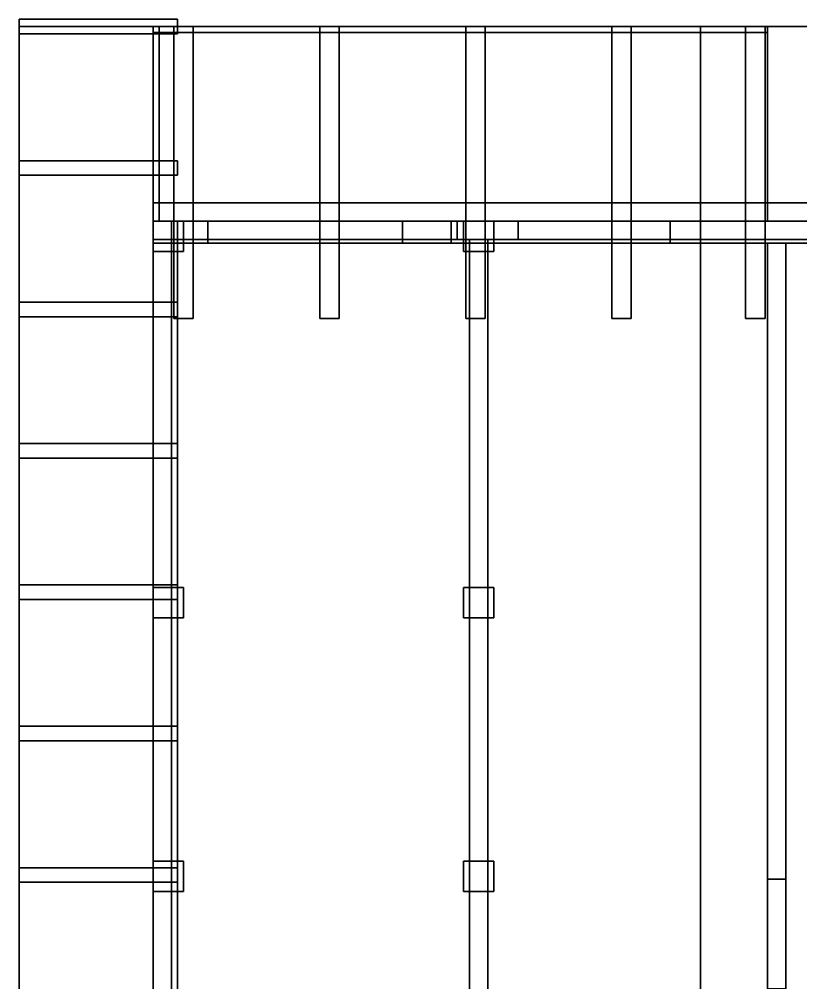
# Model space of a CAD drawing. Header units: metres. Extents: x -0.9 to 11.4, y 0 to 26.4.
# Drawn here: x -0.95 to 5.47, y 18.45 to 26.37 of the extents above; entities that cross this region are included whole.
import ezdxf

# ---------------------------------------------------------------- set-up
doc = ezdxf.new("R2010")
doc.units = ezdxf.units.M
for name, color, linetype in [('COLUMNAS_3D', 1, 'CONTINUOUS'), ('CUBIERTA_ALPINA_3D', 9, 'CONTINUOUS'), ('CUBIERTA_VIGAS_CANECILLOS_3D', 30, 'CONTINUOUS'), ('FRONTON_MADERA_3D', 34, 'CONTINUOUS'), ('LOSA_PISO_3D', 8, 'CONTINUOUS'), ('MUROS_EXTERIORES_3D', 7, 'CONTINUOUS'), ('MUROS_INTERIORES_3D', 7, 'CONTINUOUS'), ('P2_BALCON_SOCIAL_3D', 30, 'CONTINUOUS'), ('P2_COLUMNAS_TIMBER_3D', 1, 'CONTINUOUS'), ('P2_LOSA_PISO_3D', 7, 'CONTINUOUS'), ('P2_MUROS_TIMBER_3D', 34, 'CONTINUOUS'), ('P2_TABIQUES_MADERA_3D', 34, 'CONTINUOUS')]:
    doc.layers.add(name, color=color, linetype=linetype)

msp = doc.modelspace()

# ---------------------------------------------------------------- linework, layer by layer
at = {"layer": 'COLUMNAS_3D', "color": 1}
for points in [[(0.15, 24.46), (0.15, 24.71), (0.4, 24.71), (0.4, 24.46)], [(0.15, 24.46, 2.85), (0.4, 24.46, 2.85), (0.4, 24.71, 2.85), (0.15, 24.71, 2.85)], [(0.4, 24.71), (0.15, 24.71), (0.15, 24.71, 2.85), (0.4, 24.71, 2.85)], [(0.15, 24.71), (0.15, 24.46), (0.15, 24.46, 2.85), (0.15, 24.71, 2.85)], [(0.4, 24.46), (0.4, 24.71), (0.4, 24.71, 2.85), (0.4, 24.46, 2.85)], [(2.7, 24.46), (2.7, 24.71), (2.95, 24.71), (2.95, 24.46)], [(2.7, 24.46, 2.85), (2.95, 24.46, 2.85), (2.95, 24.71, 2.85), (2.7, 24.71, 2.85)], [(2.95, 24.71), (2.7, 24.71), (2.7, 24.71, 2.85), (2.95, 24.71, 2.85)], [(2.7, 24.71), (2.7, 24.46), (2.7, 24.46, 2.85), (2.7, 24.71, 2.85)], [(2.95, 24.46), (2.95, 24.71), (2.95, 24.71, 2.85), (2.95, 24.46, 2.85)], [(0.15, 24.46), (0.4, 24.46), (0.4, 24.46, 2.85), (0.15, 24.46, 2.85)], [(2.7, 24.46), (2.95, 24.46), (2.95, 24.46, 2.85), (2.7, 24.46, 2.85)], [(0.15, 21.45), (0.15, 21.7), (0.4, 21.7), (0.4, 21.45)], [(0.15, 21.45, 2.85), (0.4, 21.45, 2.85), (0.4, 21.7, 2.85), (0.15, 21.7, 2.85)], [(0.4, 21.7), (0.15, 21.7), (0.15, 21.7, 2.85), (0.4, 21.7, 2.85)], [(0.15, 21.7), (0.15, 21.45), (0.15, 21.45, 2.85), (0.15, 21.7, 2.85)], [(0.4, 21.45), (0.4, 21.7), (0.4, 21.7, 2.85), (0.4, 21.45, 2.85)], [(2.7, 21.45), (2.7, 21.7), (2.95, 21.7), (2.95, 21.45)], [(2.7, 21.45, 2.85), (2.95, 21.45, 2.85), (2.95, 21.7, 2.85), (2.7, 21.7, 2.85)], [(2.95, 21.7), (2.7, 21.7), (2.7, 21.7, 2.85), (2.95, 21.7, 2.85)], [(2.7, 21.7), (2.7, 21.45), (2.7, 21.45, 2.85), (2.7, 21.7, 2.85)], [(2.95, 21.45), (2.95, 21.7), (2.95, 21.7, 2.85), (2.95, 21.45, 2.85)], [(0.15, 21.45), (0.4, 21.45), (0.4, 21.45, 2.85), (0.15, 21.45, 2.85)], [(2.7, 21.45), (2.95, 21.45), (2.95, 21.45, 2.85), (2.7, 21.45, 2.85)], [(0.15, 19.2), (0.15, 19.45), (0.4, 19.45), (0.4, 19.2)], [(0.15, 19.2, 2.85), (0.4, 19.2, 2.85), (0.4, 19.45, 2.85), (0.15, 19.45, 2.85)], [(0.4, 19.45), (0.15, 19.45), (0.15, 19.45, 2.85), (0.4, 19.45, 2.85)], [(0.15, 19.45), (0.15, 19.2), (0.15, 19.2, 2.85), (0.15, 19.45, 2.85)], [(0.4, 19.2), (0.4, 19.45), (0.4, 19.45, 2.85), (0.4, 19.2, 2.85)], [(2.7, 19.2), (2.7, 19.45), (2.95, 19.45), (2.95, 19.2)], [(2.7, 19.2, 2.85), (2.95, 19.2, 2.85), (2.95, 19.45, 2.85), (2.7, 19.45, 2.85)], [(2.95, 19.45), (2.7, 19.45), (2.7, 19.45, 2.85), (2.95, 19.45, 2.85)], [(2.7, 19.45), (2.7, 19.2), (2.7, 19.2, 2.85), (2.7, 19.45, 2.85)], [(2.95, 19.2), (2.95, 19.45), (2.95, 19.45, 2.85), (2.95, 19.2, 2.85)], [(0.15, 19.2), (0.4, 19.2), (0.4, 19.2, 2.85), (0.15, 19.2, 2.85)], [(2.7, 19.2), (2.95, 19.2), (2.95, 19.2, 2.85), (2.7, 19.2, 2.85)]]:
    msp.add_3dface(points, dxfattribs=at)
at = {"layer": 'CUBIERTA_ALPINA_3D', "color": 9}
for points in [[(-0.95, 1.9, 5.4), (-0.95, 26.31, 5.4), (4.65, 26.31, 9.72), (4.65, 1.9, 9.72)], [(-0.95, 1.9, 5.6), (4.65, 1.9, 9.92), (4.65, 26.31, 9.92), (-0.95, 26.31, 5.6)], [(4.65, 26.31, 9.72), (-0.95, 26.31, 5.4), (-0.95, 26.31, 5.6), (4.65, 26.31, 9.92)], [(-0.95, 26.31, 5.4), (-0.95, 1.9, 5.4), (-0.95, 1.9, 5.6), (-0.95, 26.31, 5.6)], [(4.65, 1.9, 9.72), (4.65, 26.31, 9.72), (4.65, 26.31, 9.92), (4.65, 1.9, 9.92)], [(4.65, 1.9, 9.72), (4.65, 26.31, 9.72), (10.25, 26.31, 5.4), (10.25, 1.9, 5.4)], [(4.65, 1.9, 9.92), (10.25, 1.9, 5.6), (10.25, 26.31, 5.6), (4.65, 26.31, 9.92)], [(10.25, 26.31, 5.4), (4.65, 26.31, 9.72), (4.65, 26.31, 9.92), (10.25, 26.31, 5.6)], [(4.65, 26.31, 9.72), (4.65, 1.9, 9.72), (4.65, 1.9, 9.92), (4.65, 26.31, 9.92)]]:
    msp.add_3dface(points, dxfattribs=at)
at = {"layer": 'CUBIERTA_VIGAS_CANECILLOS_3D', "color": 30}
for points in [[(-0.95, 26.25, 5.22), (-0.95, 26.37, 5.22), (0.35, 26.37, 5.22), (0.35, 26.25, 5.22)], [(-0.95, 26.25, 5.4), (0.35, 26.25, 5.4), (0.35, 26.37, 5.4), (-0.95, 26.37, 5.4)], [(0.35, 26.37, 5.22), (-0.95, 26.37, 5.22), (-0.95, 26.37, 5.4), (0.35, 26.37, 5.4)], [(-0.95, 26.37, 5.22), (-0.95, 26.25, 5.22), (-0.95, 26.25, 5.4), (-0.95, 26.37, 5.4)], [(0.35, 26.25, 5.22), (0.35, 26.37, 5.22), (0.35, 26.37, 5.4), (0.35, 26.25, 5.4)], [(-0.95, 26.25, 5.22), (0.35, 26.25, 5.22), (0.35, 26.25, 5.4), (-0.95, 26.25, 5.4)], [(-0.95, 25.0876, 5.22), (-0.95, 25.2076, 5.22), (0.35, 25.2076, 5.22), (0.35, 25.0876, 5.22)], [(-0.95, 25.0876, 5.4), (0.35, 25.0876, 5.4), (0.35, 25.2076, 5.4), (-0.95, 25.2076, 5.4)], [(0.35, 25.2076, 5.22), (-0.95, 25.2076, 5.22), (-0.95, 25.2076, 5.4), (0.35, 25.2076, 5.4)], [(-0.95, 25.2076, 5.22), (-0.95, 25.0876, 5.22), (-0.95, 25.0876, 5.4), (-0.95, 25.2076, 5.4)], [(0.35, 25.0876, 5.22), (0.35, 25.2076, 5.22), (0.35, 25.2076, 5.4), (0.35, 25.0876, 5.4)], [(-0.95, 25.0876, 5.22), (0.35, 25.0876, 5.22), (0.35, 25.0876, 5.4), (-0.95, 25.0876, 5.4)], [(-0.95, 23.9252, 5.22), (-0.95, 24.0452, 5.22), (0.35, 24.0452, 5.22), (0.35, 23.9252, 5.22)], [(-0.95, 23.9252, 5.4), (0.35, 23.9252, 5.4), (0.35, 24.0452, 5.4), (-0.95, 24.0452, 5.4)], [(0.35, 24.0452, 5.22), (-0.95, 24.0452, 5.22), (-0.95, 24.0452, 5.4), (0.35, 24.0452, 5.4)], [(-0.95, 24.0452, 5.22), (-0.95, 23.9252, 5.22), (-0.95, 23.9252, 5.4), (-0.95, 24.0452, 5.4)], [(0.35, 23.9252, 5.22), (0.35, 24.0452, 5.22), (0.35, 24.0452, 5.4), (0.35, 23.9252, 5.4)], [(-0.95, 23.9252, 5.22), (0.35, 23.9252, 5.22), (0.35, 23.9252, 5.4), (-0.95, 23.9252, 5.4)], [(-0.95, 22.7629, 5.22), (-0.95, 22.8829, 5.22), (0.35, 22.8829, 5.22), (0.35, 22.7629, 5.22)], [(-0.95, 22.7629, 5.4), (0.35, 22.7629, 5.4), (0.35, 22.8829, 5.4), (-0.95, 22.8829, 5.4)], [(0.35, 22.8829, 5.22), (-0.95, 22.8829, 5.22), (-0.95, 22.8829, 5.4), (0.35, 22.8829, 5.4)], [(-0.95, 22.8829, 5.22), (-0.95, 22.7629, 5.22), (-0.95, 22.7629, 5.4), (-0.95, 22.8829, 5.4)], [(0.35, 22.7629, 5.22), (0.35, 22.8829, 5.22), (0.35, 22.8829, 5.4), (0.35, 22.7629, 5.4)], [(-0.95, 22.7629, 5.22), (0.35, 22.7629, 5.22), (0.35, 22.7629, 5.4), (-0.95, 22.7629, 5.4)], [(-0.95, 21.6005, 5.22), (-0.95, 21.7205, 5.22), (0.35, 21.7205, 5.22), (0.35, 21.6005, 5.22)], [(-0.95, 21.6005, 5.4), (0.35, 21.6005, 5.4), (0.35, 21.7205, 5.4), (-0.95, 21.7205, 5.4)], [(0.35, 21.7205, 5.22), (-0.95, 21.7205, 5.22), (-0.95, 21.7205, 5.4), (0.35, 21.7205, 5.4)], [(-0.95, 21.7205, 5.22), (-0.95, 21.6005, 5.22), (-0.95, 21.6005, 5.4), (-0.95, 21.7205, 5.4)], [(0.35, 21.6005, 5.22), (0.35, 21.7205, 5.22), (0.35, 21.7205, 5.4), (0.35, 21.6005, 5.4)], [(-0.95, 21.6005, 5.22), (0.35, 21.6005, 5.22), (0.35, 21.6005, 5.4), (-0.95, 21.6005, 5.4)], [(-0.95, 20.4381, 5.22), (-0.95, 20.5581, 5.22), (0.35, 20.5581, 5.22), (0.35, 20.4381, 5.22)], [(-0.95, 20.4381, 5.4), (0.35, 20.4381, 5.4), (0.35, 20.5581, 5.4), (-0.95, 20.5581, 5.4)], [(0.35, 20.5581, 5.22), (-0.95, 20.5581, 5.22), (-0.95, 20.5581, 5.4), (0.35, 20.5581, 5.4)], [(-0.95, 20.5581, 5.22), (-0.95, 20.4381, 5.22), (-0.95, 20.4381, 5.4), (-0.95, 20.5581, 5.4)], [(0.35, 20.4381, 5.22), (0.35, 20.5581, 5.22), (0.35, 20.5581, 5.4), (0.35, 20.4381, 5.4)], [(-0.95, 20.4381, 5.22), (0.35, 20.4381, 5.22), (0.35, 20.4381, 5.4), (-0.95, 20.4381, 5.4)], [(-0.95, 19.2757, 5.22), (-0.95, 19.3957, 5.22), (0.35, 19.3957, 5.22), (0.35, 19.2757, 5.22)], [(-0.95, 19.2757, 5.4), (0.35, 19.2757, 5.4), (0.35, 19.3957, 5.4), (-0.95, 19.3957, 5.4)], [(0.35, 19.3957, 5.22), (-0.95, 19.3957, 5.22), (-0.95, 19.3957, 5.4), (0.35, 19.3957, 5.4)], [(-0.95, 19.3957, 5.22), (-0.95, 19.2757, 5.22), (-0.95, 19.2757, 5.4), (-0.95, 19.3957, 5.4)], [(0.35, 19.2757, 5.22), (0.35, 19.3957, 5.22), (0.35, 19.3957, 5.4), (0.35, 19.2757, 5.4)], [(-0.95, 19.2757, 5.22), (0.35, 19.2757, 5.22), (0.35, 19.2757, 5.4), (-0.95, 19.2757, 5.4)]]:
    msp.add_3dface(points, dxfattribs=at)
at = {"layer": 'FRONTON_MADERA_3D', "color": 34}
for points in [[(0.15, 24.86, 5.85), (4.65, 24.86, 9.72), (9.15, 24.86, 5.85), (0.15, 24.86, 5.85)], [(0.15, 24.71, 5.85), (4.65, 24.71, 9.72), (4.65, 24.86, 9.72), (0.15, 24.86, 5.85)], [(9.15, 24.71, 5.85), (0.15, 24.71, 5.85), (0.15, 24.86, 5.85), (9.15, 24.86, 5.85)], [(0.15, 24.71, 5.85), (0.15, 24.71, 5.85), (0.15, 24.86, 5.85)], [(4.65, 24.71, 9.72), (9.15, 24.71, 5.85), (9.15, 24.86, 5.85), (4.65, 24.86, 9.72)], [(0.15, 24.71, 5.85), (0.15, 24.71, 5.85), (9.15, 24.71, 5.85), (4.65, 24.71, 9.72)]]:
    msp.add_3dface(points, dxfattribs=at)
at = {"layer": 'LOSA_PISO_3D', "color": 8}
for points in [[(0.15, 10.35, -0.15), (0.15, 24.71, -0.15), (9.15, 24.71, -0.15), (9.15, 10.35, -0.15)], [(0.15, 10.35), (9.15, 10.35), (9.15, 24.71), (0.15, 24.71)], [(9.15, 24.71, -0.15), (0.15, 24.71, -0.15), (0.15, 24.71), (9.15, 24.71)], [(0.15, 24.71, -0.15), (0.15, 10.35, -0.15), (0.15, 10.35), (0.15, 24.71)]]:
    msp.add_3dface(points, dxfattribs=at)
at = {"layer": 'MUROS_EXTERIORES_3D', "color": 7}
for points in [[(0.15, 3), (0.15, 24.71), (0.3, 24.71), (0.3, 3)], [(0.15, 3, 2.85), (0.3, 3, 2.85), (0.3, 24.71, 2.85), (0.15, 24.71, 2.85)], [(0.3, 24.71), (0.15, 24.71), (0.15, 24.71, 2.85), (0.3, 24.71, 2.85)], [(0.15, 24.71), (0.15, 3), (0.15, 3, 2.85), (0.15, 24.71, 2.85)], [(0.15, 24.56), (0.15, 24.71), (0.4, 24.71), (0.4, 24.56)], [(0.15, 24.56, 2.85), (0.4, 24.56, 2.85), (0.4, 24.71, 2.85), (0.15, 24.71, 2.85)], [(0.4, 24.71), (0.15, 24.71), (0.15, 24.71, 2.85), (0.4, 24.71, 2.85)], [(0.15, 24.71), (0.15, 24.56), (0.15, 24.56, 2.85), (0.15, 24.71, 2.85)], [(0.3, 3), (0.3, 24.71), (0.3, 24.71, 2.85), (0.3, 3, 2.85)], [(0.4, 24.56), (0.4, 24.71), (0.4, 24.71, 2.85), (0.4, 24.56, 2.85)], [(0.4, 24.56, 2.25), (0.4, 24.71, 2.25), (2.65, 24.71, 2.25), (2.65, 24.56, 2.25)], [(0.4, 24.56, 2.85), (2.65, 24.56, 2.85), (2.65, 24.71, 2.85), (0.4, 24.71, 2.85)], [(2.65, 24.71, 2.25), (0.4, 24.71, 2.25), (0.4, 24.71, 2.85), (2.65, 24.71, 2.85)], [(0.4, 24.71, 2.25), (0.4, 24.56, 2.25), (0.4, 24.56, 2.85), (0.4, 24.71, 2.85)], [(2.65, 24.56, 2.25), (2.65, 24.71, 2.25), (2.65, 24.71, 2.85), (2.65, 24.56, 2.85)], [(2.65, 24.56), (2.65, 24.71), (3.15, 24.71), (3.15, 24.56)], [(2.65, 24.56, 2.85), (3.15, 24.56, 2.85), (3.15, 24.71, 2.85), (2.65, 24.71, 2.85)], [(3.15, 24.71), (2.65, 24.71), (2.65, 24.71, 2.85), (3.15, 24.71, 2.85)], [(2.65, 24.71), (2.65, 24.56), (2.65, 24.56, 2.85), (2.65, 24.71, 2.85)], [(3.15, 24.56), (3.15, 24.71), (3.15, 24.71, 2.85), (3.15, 24.56, 2.85)], [(3.15, 24.56, 2.4), (3.15, 24.71, 2.4), (5.65, 24.71, 2.4), (5.65, 24.56, 2.4)], [(3.15, 24.56, 2.85), (5.65, 24.56, 2.85), (5.65, 24.71, 2.85), (3.15, 24.71, 2.85)], [(5.65, 24.71, 2.4), (3.15, 24.71, 2.4), (3.15, 24.71, 2.85), (5.65, 24.71, 2.85)], [(3.15, 24.71, 2.4), (3.15, 24.56, 2.4), (3.15, 24.56, 2.85), (3.15, 24.71, 2.85)], [(0.15, 24.56), (0.4, 24.56), (0.4, 24.56, 2.85), (0.15, 24.56, 2.85)], [(0.4, 24.56, 2.25), (2.65, 24.56, 2.25), (2.65, 24.56, 2.85), (0.4, 24.56, 2.85)], [(2.65, 24.56), (3.15, 24.56), (3.15, 24.56, 2.85), (2.65, 24.56, 2.85)], [(3.15, 24.56, 2.4), (5.65, 24.56, 2.4), (5.65, 24.56, 2.85), (3.15, 24.56, 2.85)]]:
    msp.add_3dface(points, dxfattribs=at)
at = {"layer": 'MUROS_INTERIORES_3D', "color": 7}
for points in [[(2.75, 3.15), (2.75, 24.56), (2.9, 24.56), (2.9, 3.15)], [(2.75, 3.15, 2.85), (2.9, 3.15, 2.85), (2.9, 24.56, 2.85), (2.75, 24.56, 2.85)], [(2.9, 24.56), (2.75, 24.56), (2.75, 24.56, 2.85), (2.9, 24.56, 2.85)], [(2.75, 24.56), (2.75, 3.15), (2.75, 3.15, 2.85), (2.75, 24.56, 2.85)], [(2.9, 3.15), (2.9, 24.56), (2.9, 24.56, 2.85), (2.9, 3.15, 2.85)]]:
    msp.add_3dface(points, dxfattribs=at)
at = {"layer": 'P2_BALCON_SOCIAL_3D', "color": 30}
for points in [[(0.15, 24.71, 2.85), (0.15, 26.31, 2.85), (5.2, 26.31, 2.85), (5.2, 24.71, 2.85)], [(0.15, 24.71, 3), (5.2, 24.71, 3), (5.2, 26.31, 3), (0.15, 26.31, 3)], [(5.2, 26.31, 2.85), (0.15, 26.31, 2.85), (0.15, 26.31, 3), (5.2, 26.31, 3)], [(0.15, 26.31, 2.85), (0.15, 24.71, 2.85), (0.15, 24.71, 3), (0.15, 26.31, 3)], [(0.15, 26.26, 3), (0.15, 26.31, 3), (5.2, 26.31, 3), (5.2, 26.26, 3)], [(0.15, 26.26, 4.05), (5.2, 26.26, 4.05), (5.2, 26.31, 4.05), (0.15, 26.31, 4.05)], [(5.2, 26.31, 3), (0.15, 26.31, 3), (0.15, 26.31, 4.05), (5.2, 26.31, 4.05)], [(0.15, 26.31, 3), (0.15, 26.26, 3), (0.15, 26.26, 4.05), (0.15, 26.31, 4.05)], [(0.15, 24.71, 3), (0.15, 26.31, 3), (0.2, 26.31, 3), (0.2, 24.71, 3)], [(0.15, 24.71, 4.05), (0.2, 24.71, 4.05), (0.2, 26.31, 4.05), (0.15, 26.31, 4.05)], [(0.2, 26.31, 3), (0.15, 26.31, 3), (0.15, 26.31, 4.05), (0.2, 26.31, 4.05)], [(0.15, 26.31, 3), (0.15, 24.71, 3), (0.15, 24.71, 4.05), (0.15, 26.31, 4.05)], [(0.2, 24.71, 3), (0.2, 26.31, 3), (0.2, 26.31, 4.05), (0.2, 24.71, 4.05)], [(0.32, 23.91, 2.63), (0.32, 26.31, 2.63), (0.48, 26.31, 2.63), (0.48, 23.91, 2.63)], [(0.32, 23.91, 2.85), (0.48, 23.91, 2.85), (0.48, 26.31, 2.85), (0.32, 26.31, 2.85)], [(0.48, 26.31, 2.63), (0.32, 26.31, 2.63), (0.32, 26.31, 2.85), (0.48, 26.31, 2.85)], [(0.32, 26.31, 2.63), (0.32, 23.91, 2.63), (0.32, 23.91, 2.85), (0.32, 26.31, 2.85)], [(0.48, 23.91, 2.63), (0.48, 26.31, 2.63), (0.48, 26.31, 2.85), (0.48, 23.91, 2.85)], [(1.52, 23.91, 2.63), (1.52, 26.31, 2.63), (1.68, 26.31, 2.63), (1.68, 23.91, 2.63)], [(1.52, 23.91, 2.85), (1.68, 23.91, 2.85), (1.68, 26.31, 2.85), (1.52, 26.31, 2.85)], [(1.68, 26.31, 2.63), (1.52, 26.31, 2.63), (1.52, 26.31, 2.85), (1.68, 26.31, 2.85)], [(1.52, 26.31, 2.63), (1.52, 23.91, 2.63), (1.52, 23.91, 2.85), (1.52, 26.31, 2.85)], [(1.68, 23.91, 2.63), (1.68, 26.31, 2.63), (1.68, 26.31, 2.85), (1.68, 23.91, 2.85)], [(2.72, 23.91, 2.63), (2.72, 26.31, 2.63), (2.88, 26.31, 2.63), (2.88, 23.91, 2.63)], [(2.72, 23.91, 2.85), (2.88, 23.91, 2.85), (2.88, 26.31, 2.85), (2.72, 26.31, 2.85)], [(2.88, 26.31, 2.63), (2.72, 26.31, 2.63), (2.72, 26.31, 2.85), (2.88, 26.31, 2.85)], [(2.72, 26.31, 2.63), (2.72, 23.91, 2.63), (2.72, 23.91, 2.85), (2.72, 26.31, 2.85)], [(2.88, 23.91, 2.63), (2.88, 26.31, 2.63), (2.88, 26.31, 2.85), (2.88, 23.91, 2.85)], [(3.92, 23.91, 2.63), (3.92, 26.31, 2.63), (4.08, 26.31, 2.63), (4.08, 23.91, 2.63)], [(3.92, 23.91, 2.85), (4.08, 23.91, 2.85), (4.08, 26.31, 2.85), (3.92, 26.31, 2.85)], [(4.08, 26.31, 2.63), (3.92, 26.31, 2.63), (3.92, 26.31, 2.85), (4.08, 26.31, 2.85)], [(3.92, 26.31, 2.63), (3.92, 23.91, 2.63), (3.92, 23.91, 2.85), (3.92, 26.31, 2.85)], [(4.08, 23.91, 2.63), (4.08, 26.31, 2.63), (4.08, 26.31, 2.85), (4.08, 23.91, 2.85)], [(5.02, 23.91, 2.63), (5.02, 26.31, 2.63), (5.18, 26.31, 2.63), (5.18, 23.91, 2.63)], [(5.02, 23.91, 2.85), (5.18, 23.91, 2.85), (5.18, 26.31, 2.85), (5.02, 26.31, 2.85)], [(5.18, 26.31, 2.63), (5.02, 26.31, 2.63), (5.02, 26.31, 2.85), (5.18, 26.31, 2.85)], [(5.02, 26.31, 2.63), (5.02, 23.91, 2.63), (5.02, 23.91, 2.85), (5.02, 26.31, 2.85)], [(5.18, 23.91, 2.63), (5.18, 26.31, 2.63), (5.18, 26.31, 2.85), (5.18, 23.91, 2.85)], [(5.2, 24.71, 2.85), (5.2, 26.31, 2.85), (5.2, 26.31, 3), (5.2, 24.71, 3)], [(5.2, 26.26, 3), (5.2, 26.31, 3), (5.2, 26.31, 4.05), (5.2, 26.26, 4.05)], [(0.15, 26.26, 3), (5.2, 26.26, 3), (5.2, 26.26, 4.05), (0.15, 26.26, 4.05)], [(0.15, 24.71, 2.85), (5.2, 24.71, 2.85), (5.2, 24.71, 3), (0.15, 24.71, 3)], [(0.15, 24.71, 3), (0.2, 24.71, 3), (0.2, 24.71, 4.05), (0.15, 24.71, 4.05)], [(0.32, 23.91, 2.63), (0.48, 23.91, 2.63), (0.48, 23.91, 2.85), (0.32, 23.91, 2.85)], [(1.52, 23.91, 2.63), (1.68, 23.91, 2.63), (1.68, 23.91, 2.85), (1.52, 23.91, 2.85)], [(2.72, 23.91, 2.63), (2.88, 23.91, 2.63), (2.88, 23.91, 2.85), (2.72, 23.91, 2.85)], [(3.92, 23.91, 2.63), (4.08, 23.91, 2.63), (4.08, 23.91, 2.85), (3.92, 23.91, 2.85)], [(5.02, 23.91, 2.63), (5.18, 23.91, 2.63), (5.18, 23.91, 2.85), (5.02, 23.91, 2.85)]]:
    msp.add_3dface(points, dxfattribs=at)
at = {"layer": 'P2_COLUMNAS_TIMBER_3D', "color": 1}
for points in [[(0.15, 24.46, 3), (0.15, 24.71, 3), (0.4, 24.71, 3), (0.4, 24.46, 3)], [(0.15, 24.46, 5.85), (0.4, 24.46, 5.85), (0.4, 24.71, 5.85), (0.15, 24.71, 5.85)], [(0.4, 24.71, 3), (0.15, 24.71, 3), (0.15, 24.71, 5.85), (0.4, 24.71, 5.85)], [(0.15, 24.71, 3), (0.15, 24.46, 3), (0.15, 24.46, 5.85), (0.15, 24.71, 5.85)], [(0.4, 24.46, 3), (0.4, 24.71, 3), (0.4, 24.71, 5.85), (0.4, 24.46, 5.85)], [(2.7, 24.46, 3), (2.7, 24.71, 3), (2.95, 24.71, 3), (2.95, 24.46, 3)], [(2.7, 24.46, 5.85), (2.95, 24.46, 5.85), (2.95, 24.71, 5.85), (2.7, 24.71, 5.85)], [(2.95, 24.71, 3), (2.7, 24.71, 3), (2.7, 24.71, 5.85), (2.95, 24.71, 5.85)], [(2.7, 24.71, 3), (2.7, 24.46, 3), (2.7, 24.46, 5.85), (2.7, 24.71, 5.85)], [(2.95, 24.46, 3), (2.95, 24.71, 3), (2.95, 24.71, 5.85), (2.95, 24.46, 5.85)], [(0.15, 24.46, 3), (0.4, 24.46, 3), (0.4, 24.46, 5.85), (0.15, 24.46, 5.85)], [(2.7, 24.46, 3), (2.95, 24.46, 3), (2.95, 24.46, 5.85), (2.7, 24.46, 5.85)], [(0.15, 21.45, 3), (0.15, 21.7, 3), (0.4, 21.7, 3), (0.4, 21.45, 3)], [(0.15, 21.45, 5.85), (0.4, 21.45, 5.85), (0.4, 21.7, 5.85), (0.15, 21.7, 5.85)], [(0.4, 21.7, 3), (0.15, 21.7, 3), (0.15, 21.7, 5.85), (0.4, 21.7, 5.85)], [(0.15, 21.7, 3), (0.15, 21.45, 3), (0.15, 21.45, 5.85), (0.15, 21.7, 5.85)], [(0.4, 21.45, 3), (0.4, 21.7, 3), (0.4, 21.7, 5.85), (0.4, 21.45, 5.85)], [(2.7, 21.45, 3), (2.7, 21.7, 3), (2.95, 21.7, 3), (2.95, 21.45, 3)], [(2.7, 21.45, 5.85), (2.95, 21.45, 5.85), (2.95, 21.7, 5.85), (2.7, 21.7, 5.85)], [(2.95, 21.7, 3), (2.7, 21.7, 3), (2.7, 21.7, 5.85), (2.95, 21.7, 5.85)], [(2.7, 21.7, 3), (2.7, 21.45, 3), (2.7, 21.45, 5.85), (2.7, 21.7, 5.85)], [(2.95, 21.45, 3), (2.95, 21.7, 3), (2.95, 21.7, 5.85), (2.95, 21.45, 5.85)], [(0.15, 21.45, 3), (0.4, 21.45, 3), (0.4, 21.45, 5.85), (0.15, 21.45, 5.85)], [(2.7, 21.45, 3), (2.95, 21.45, 3), (2.95, 21.45, 5.85), (2.7, 21.45, 5.85)], [(0.15, 19.2, 3), (0.15, 19.45, 3), (0.4, 19.45, 3), (0.4, 19.2, 3)], [(0.15, 19.2, 5.85), (0.4, 19.2, 5.85), (0.4, 19.45, 5.85), (0.15, 19.45, 5.85)], [(0.4, 19.45, 3), (0.15, 19.45, 3), (0.15, 19.45, 5.85), (0.4, 19.45, 5.85)], [(0.15, 19.45, 3), (0.15, 19.2, 3), (0.15, 19.2, 5.85), (0.15, 19.45, 5.85)], [(0.4, 19.2, 3), (0.4, 19.45, 3), (0.4, 19.45, 5.85), (0.4, 19.2, 5.85)], [(2.7, 19.2, 3), (2.7, 19.45, 3), (2.95, 19.45, 3), (2.95, 19.2, 3)], [(2.7, 19.2, 5.85), (2.95, 19.2, 5.85), (2.95, 19.45, 5.85), (2.7, 19.45, 5.85)], [(2.95, 19.45, 3), (2.7, 19.45, 3), (2.7, 19.45, 5.85), (2.95, 19.45, 5.85)], [(2.7, 19.45, 3), (2.7, 19.2, 3), (2.7, 19.2, 5.85), (2.7, 19.45, 5.85)], [(2.95, 19.2, 3), (2.95, 19.45, 3), (2.95, 19.45, 5.85), (2.95, 19.2, 5.85)], [(0.15, 19.2, 3), (0.4, 19.2, 3), (0.4, 19.2, 5.85), (0.15, 19.2, 5.85)], [(2.7, 19.2, 3), (2.95, 19.2, 3), (2.95, 19.2, 5.85), (2.7, 19.2, 5.85)]]:
    msp.add_3dface(points, dxfattribs=at)
at = {"layer": 'P2_LOSA_PISO_3D', "color": 7}
for points in [[(0.15, 10.35, 2.85), (0.15, 24.71, 2.85), (9.15, 24.71, 2.85), (9.15, 10.35, 2.85)], [(0.15, 10.35, 3), (9.15, 10.35, 3), (9.15, 24.71, 3), (0.15, 24.71, 3)], [(9.15, 24.71, 2.85), (0.15, 24.71, 2.85), (0.15, 24.71, 3), (9.15, 24.71, 3)], [(0.15, 24.71, 2.85), (0.15, 10.35, 2.85), (0.15, 10.35, 3), (0.15, 24.71, 3)]]:
    msp.add_3dface(points, dxfattribs=at)
at = {"layer": 'P2_MUROS_TIMBER_3D', "color": 34}
for points in [[(5.2, 24.71, 3), (5.2, 26.31, 3), (5.6, 26.31, 3), (5.6, 24.71, 3)], [(5.2, 24.71, 4.8), (5.6, 24.71, 4.8), (5.6, 26.31, 4.8), (5.2, 26.31, 4.8)], [(5.6, 26.31, 3), (5.2, 26.31, 3), (5.2, 26.31, 4.8), (5.6, 26.31, 4.8)], [(5.2, 26.31, 3), (5.2, 24.71, 3), (5.2, 24.71, 4.8), (5.2, 26.31, 4.8)], [(0.15, 3, 3), (0.15, 24.71, 3), (0.35, 24.71, 3), (0.35, 3, 3)], [(0.15, 3, 5.85), (0.35, 3, 5.85), (0.35, 24.71, 5.85), (0.15, 24.71, 5.85)], [(0.35, 24.71, 3), (0.15, 24.71, 3), (0.15, 24.71, 5.85), (0.35, 24.71, 5.85)], [(0.15, 24.71, 3), (0.15, 3, 3), (0.15, 3, 5.85), (0.15, 24.71, 5.85)], [(0.15, 24.53, 3), (0.15, 24.71, 3), (0.6, 24.71, 3), (0.6, 24.53, 3)], [(0.15, 24.53, 5.85), (0.6, 24.53, 5.85), (0.6, 24.71, 5.85), (0.15, 24.71, 5.85)], [(0.6, 24.71, 3), (0.15, 24.71, 3), (0.15, 24.71, 5.85), (0.6, 24.71, 5.85)], [(0.15, 24.71, 3), (0.15, 24.53, 3), (0.15, 24.53, 5.85), (0.15, 24.71, 5.85)], [(0.35, 3, 3), (0.35, 24.71, 3), (0.35, 24.71, 5.85), (0.35, 3, 5.85)], [(0.6, 24.53, 3), (0.6, 24.71, 3), (0.6, 24.71, 5.85), (0.6, 24.53, 5.85)], [(0.6, 24.53, 3), (0.6, 24.71, 3), (2.2, 24.71, 3), (2.2, 24.53, 3)], [(0.6, 24.53, 3.9), (2.2, 24.53, 3.9), (2.2, 24.71, 3.9), (0.6, 24.71, 3.9)], [(2.2, 24.71, 3), (0.6, 24.71, 3), (0.6, 24.71, 3.9), (2.2, 24.71, 3.9)], [(0.6, 24.71, 3), (0.6, 24.53, 3), (0.6, 24.53, 3.9), (0.6, 24.71, 3.9)], [(0.6, 24.53, 5.2), (0.6, 24.71, 5.2), (2.2, 24.71, 5.2), (2.2, 24.53, 5.2)], [(0.6, 24.53, 5.85), (2.2, 24.53, 5.85), (2.2, 24.71, 5.85), (0.6, 24.71, 5.85)], [(2.2, 24.71, 5.2), (0.6, 24.71, 5.2), (0.6, 24.71, 5.85), (2.2, 24.71, 5.85)], [(0.6, 24.71, 5.2), (0.6, 24.53, 5.2), (0.6, 24.53, 5.85), (0.6, 24.71, 5.85)], [(2.2, 24.53, 3), (2.2, 24.71, 3), (2.2, 24.71, 3.9), (2.2, 24.53, 3.9)], [(2.2, 24.53, 5.2), (2.2, 24.71, 5.2), (2.2, 24.71, 5.85), (2.2, 24.53, 5.85)], [(2.2, 24.53, 3), (2.2, 24.71, 3), (2.6, 24.71, 3), (2.6, 24.53, 3)], [(2.2, 24.53, 5.85), (2.6, 24.53, 5.85), (2.6, 24.71, 5.85), (2.2, 24.71, 5.85)], [(2.6, 24.71, 3), (2.2, 24.71, 3), (2.2, 24.71, 5.85), (2.6, 24.71, 5.85)], [(2.2, 24.71, 3), (2.2, 24.53, 3), (2.2, 24.53, 5.85), (2.2, 24.71, 5.85)], [(2.6, 24.53, 3), (2.6, 24.71, 3), (2.6, 24.71, 5.85), (2.6, 24.53, 5.85)], [(2.6, 24.53, 5.3), (2.6, 24.71, 5.3), (4.4, 24.71, 5.3), (4.4, 24.53, 5.3)], [(2.6, 24.53, 5.85), (4.4, 24.53, 5.85), (4.4, 24.71, 5.85), (2.6, 24.71, 5.85)], [(4.4, 24.71, 5.3), (2.6, 24.71, 5.3), (2.6, 24.71, 5.85), (4.4, 24.71, 5.85)], [(2.6, 24.71, 5.3), (2.6, 24.53, 5.3), (2.6, 24.53, 5.85), (2.6, 24.71, 5.85)], [(4.4, 24.53, 5.3), (4.4, 24.71, 5.3), (4.4, 24.71, 5.85), (4.4, 24.53, 5.85)], [(4.4, 24.53, 3), (4.4, 24.71, 3), (6.8, 24.71, 3), (6.8, 24.53, 3)], [(4.4, 24.53, 5.85), (6.8, 24.53, 5.85), (6.8, 24.71, 5.85), (4.4, 24.71, 5.85)], [(6.8, 24.71, 3), (4.4, 24.71, 3), (4.4, 24.71, 5.85), (6.8, 24.71, 5.85)], [(4.4, 24.71, 3), (4.4, 24.53, 3), (4.4, 24.53, 5.85), (4.4, 24.71, 5.85)], [(5.2, 24.71, 3), (5.6, 24.71, 3), (5.6, 24.71, 4.8), (5.2, 24.71, 4.8)], [(0.15, 24.53, 3), (0.6, 24.53, 3), (0.6, 24.53, 5.85), (0.15, 24.53, 5.85)], [(0.6, 24.53, 3), (2.2, 24.53, 3), (2.2, 24.53, 3.9), (0.6, 24.53, 3.9)], [(0.6, 24.53, 5.2), (2.2, 24.53, 5.2), (2.2, 24.53, 5.85), (0.6, 24.53, 5.85)], [(2.2, 24.53, 3), (2.6, 24.53, 3), (2.6, 24.53, 5.85), (2.2, 24.53, 5.85)], [(2.6, 24.53, 5.3), (4.4, 24.53, 5.3), (4.4, 24.53, 5.85), (2.6, 24.53, 5.85)], [(4.4, 24.53, 3), (6.8, 24.53, 3), (6.8, 24.53, 5.85), (4.4, 24.53, 5.85)]]:
    msp.add_3dface(points, dxfattribs=at)
at = {"layer": 'P2_TABIQUES_MADERA_3D', "color": 34}
for points in [[(5.2, 19.3, 3), (5.2, 24.53, 3), (5.35, 24.53, 3), (5.35, 19.3, 3)], [(5.2, 19.3, 5.85), (5.35, 19.3, 5.85), (5.35, 24.53, 5.85), (5.2, 24.53, 5.85)], [(5.35, 24.53, 3), (5.2, 24.53, 3), (5.2, 24.53, 5.85), (5.35, 24.53, 5.85)], [(5.2, 24.53, 3), (5.2, 19.3, 3), (5.2, 19.3, 5.85), (5.2, 24.53, 5.85)], [(5.35, 19.3, 3), (5.35, 24.53, 3), (5.35, 24.53, 5.85), (5.35, 19.3, 5.85)], [(5.2, 18.4, 5.1), (5.2, 19.3, 5.1), (5.35, 19.3, 5.1), (5.35, 18.4, 5.1)], [(5.2, 18.4, 5.85), (5.35, 18.4, 5.85), (5.35, 19.3, 5.85), (5.2, 19.3, 5.85)], [(5.35, 19.3, 5.1), (5.2, 19.3, 5.1), (5.2, 19.3, 5.85), (5.35, 19.3, 5.85)], [(5.2, 19.3, 5.1), (5.2, 18.4, 5.1), (5.2, 18.4, 5.85), (5.2, 19.3, 5.85)], [(5.2, 19.3, 3), (5.35, 19.3, 3), (5.35, 19.3, 5.85), (5.2, 19.3, 5.85)], [(5.35, 18.4, 5.1), (5.35, 19.3, 5.1), (5.35, 19.3, 5.85), (5.35, 18.4, 5.85)]]:
    msp.add_3dface(points, dxfattribs=at)

doc.saveas('drawing.dxf')
